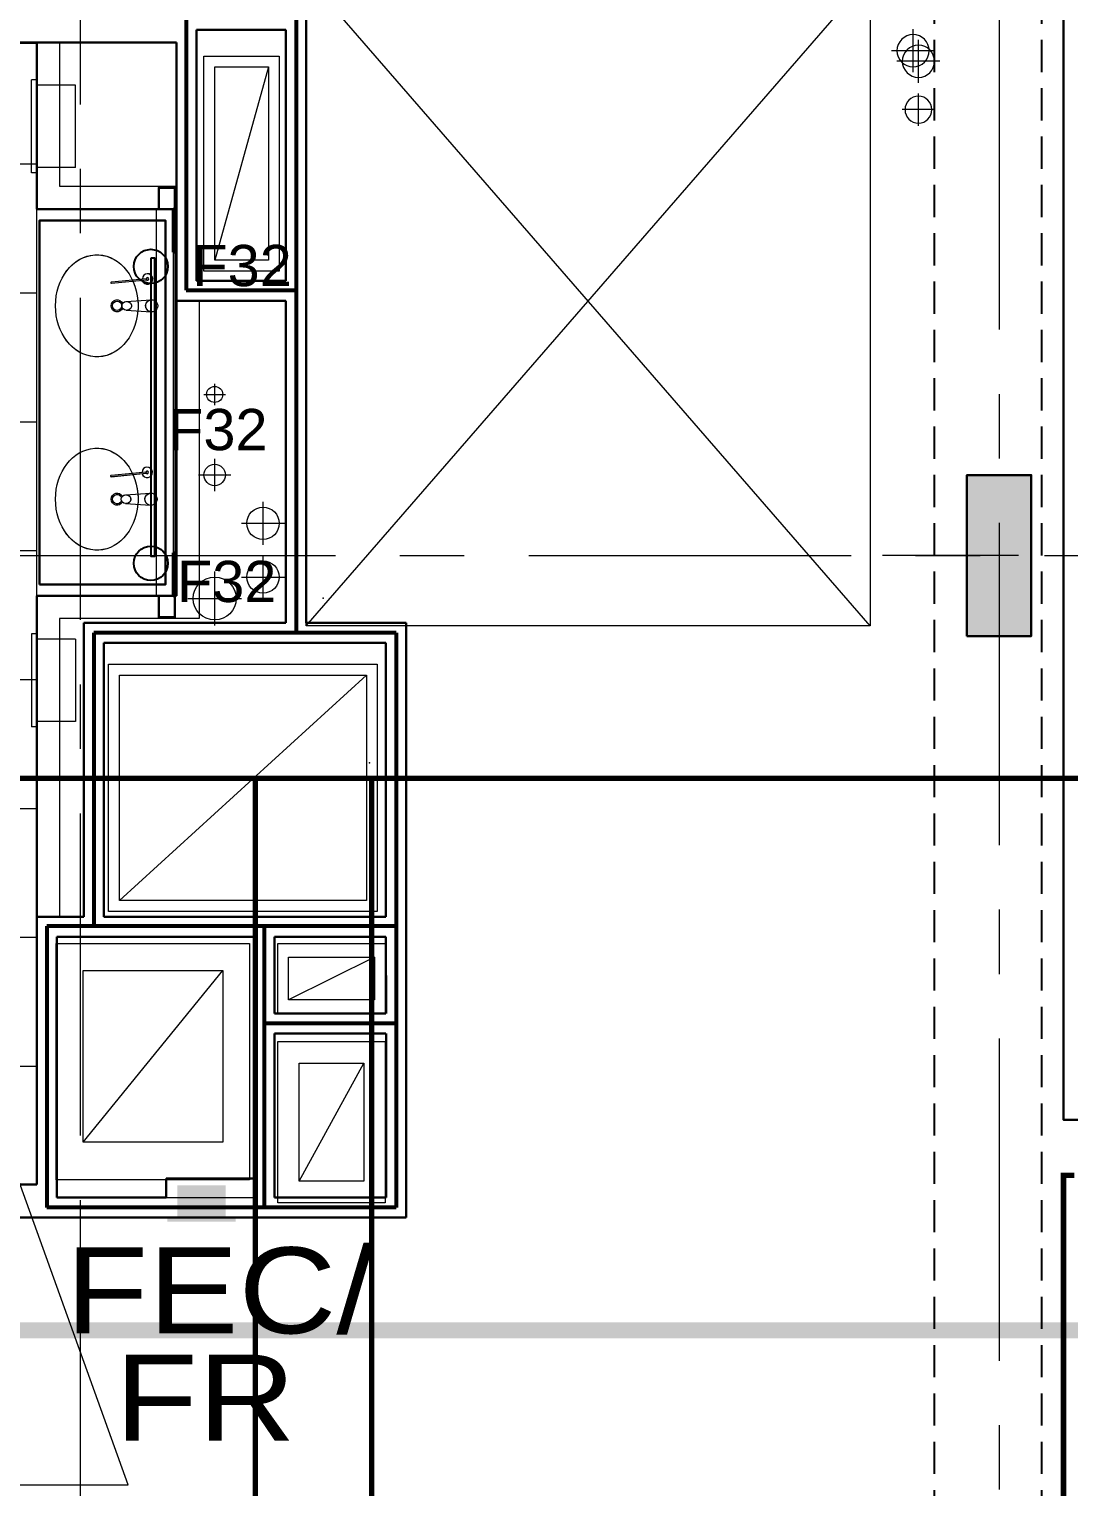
# Model space of a CAD drawing. Header units: inches. Extents: x -26575 to 27, y -11337 to 2257.
# Drawn here: x -23401.6 to -23208, y 493.8 to 765.2 of the extents above; entities that cross this region are included whole.
import ezdxf
from ezdxf.enums import TextEntityAlignment as Align

# ---------------------------------------------------------------- set-up
doc = ezdxf.new("R2010")
doc.units = ezdxf.units.IN
doc.header["$LTSCALE"] = 48
doc.header["$MEASUREMENT"] = 0
for name, pattern in [('A106$0$CENTER', [2, 1.25, -0.25, 0.25, -0.25]), ('A106$0$DGN Style 3', [333.675049, 238.33932, -95.335728]), ('A106$0$DGN Style 5', [1334.700194, 572.014369, -762.685825]), ('A112$0$CENTER', [2, 1.25, -0.25, 0.25, -0.25]), ('DASHED2', [0.375, 0.25, -0.125]), ('NB - 12th floor_plan$0$HIDDEN2', [0.1875, 0.125, -0.0625])]:
    doc.linetypes.add(name, pattern=pattern)
for name, color, linetype in [('A-Detl-Iden', 3, 'Continuous'), ('A106$0$A-ANNO-PATT-6-12', 8, 'Continuous'), ('A106$0$A-ANNO-TEXT', 8, 'Continuous'), ('A106$0$A-AREA-IDEN', 8, 'Continuous'), ('A106$0$A-COLS-COL6-12', 8, 'Continuous'), ('A106$0$A-COUNTER', 8, 'Continuous'), ('A106$0$A-EQPM-FEC', 8, 'Continuous'), ('A106$0$A-FLOR-LEVL', 8, 'Continuous'), ('A106$0$A-FLOR-OPENING', 8, 'Continuous'), ('A106$0$A-FLOR-PFIX', 8, 'Continuous'), ('A106$0$A-FLOR-SLEEVE', 8, 'Continuous'), ('A106$0$A-FLOR-SPCL', 8, 'Continuous'), ('A106$0$A-FLOR-STRCT-6-12', 8, 'Continuous'), ('A106$0$A-GRID-GRDP0-15', 8, 'Continuous'), ('A106$0$A-HVAC-RDFF', 8, 'Continuous'), ('A106$0$A-WALL-FULL-INTR', 8, 'Continuous'), ('A106$0$bc105-11 - A-WALL-FIRE', 8, 'Continuous'), ('A106$0$Level 30', 8, 'Continuous'), ('A112$0$A-ANNO-IDEN', 8, 'Continuous'), ('A112$0$A-ANNO-PATT-6-12', 8, 'Continuous'), ('A112$0$A-CLNG-OPNG', 8, 'Continuous'), ('A112$0$A-COLS-COL6-12', 8, 'Continuous'), ('A112$0$A-COUNTER', 8, 'Continuous'), ('A112$0$A-EQPM-FEC', 8, 'Continuous'), ('A112$0$A-FLOR-LEVL', 8, 'Continuous'), ('A112$0$A-FLOR-OPENING', 8, 'Continuous'), ('A112$0$A-FLOR-PFIX', 8, 'Continuous'), ('A112$0$A-FLOR-SLEEVE', 8, 'Continuous'), ('A112$0$A-FLOR-SPCL', 8, 'Continuous'), ('A112$0$A-FLOR-STRCT-6-12', 8, 'Continuous'), ('A112$0$A-GRID-COLS', 8, 'Continuous'), ('A112$0$A-GRID-GRDP0-15', 8, 'Continuous'), ('A112$0$A-HVAC-RDFF', 8, 'Continuous'), ('A112$0$A-WALL-FULL-INTR', 8, 'Continuous'), ('A112$0$A-WALL-GLASS-8-11', 8, 'Continuous'), ('A112$0$bc112 - A-WALL-FIRE', 8, 'Continuous'), ('A112$0$Level 30', 8, 'Continuous'), ('A612$0$A-CLNG-PATT', 8, 'Continuous'), ('A612$0$A-CLNG-SFFT', 8, 'Continuous'), ('A612$0$A-FLOR-OPENING', 8, 'Continuous'), ('A612$0$A-FLOR-SLEEVE', 8, 'Continuous'), ('A612$0$A-FLOR-STRCT-6-12', 8, 'Continuous'), ('E-FIRE', 234, 'Continuous'), ('E-Lite', 53, 'Continuous'), ('E-TEXT', 6, 'Continuous'), ('NB - 12th floor_plan$0$STCBEAMS', 1, 'NB - 12th floor_plan$0$HIDDEN2'), ('NB - 12th floor_plan$0$STCCOLS1', 1, 'NB - 12th floor_plan$0$HIDDEN2'), ('NB - 12th floor_plan$0$STPJ', 1, 'NB - 12th floor_plan$0$HIDDEN2'), ('XREF', 7, 'Continuous')]:
    doc.layers.add(name, color=color, linetype=linetype)
doc.layers.add('E-Fire-Covr', color=240, linetype='Continuous', lineweight=70, plot=False)
doc.styles.add('A106$0$style-Arial', font='arial.ttf')
doc.styles.add('M08', font='arial.ttf', dxfattribs={"height": 7.68})

# ---------------------------------------------------------------- blocks, each defined once
blk = doc.blocks.new('*U339')
at = {"layer": 'A106$0$A-EQPM-FEC', "linetype": 'Continuous', "lineweight": 13}
blk.add_hatch(color=256, dxfattribs=at).paths.add_polyline_path([(-6.38, -3.25), (-6.38, -2.5), (-4.5, -2.5), (-4.5, 3.5), (4.5, 3.5), (4.5, -2.5), (6.37, -2.5), (6.37, -3.25)])
blk.add_line((-6.38, -2.5), (6.37, -2.5), dxfattribs=at)
blk = doc.blocks.new('*U341')
at = {"layer": 'A106$0$A-FLOR-STRCT-6-12', "linetype": 'A106$0$DGN Style 3', "lineweight": 0}
for p, q in [((-52.54, -60.49), (52.46, 60.49)), ((52.46, -60.49), (-52.54, 60.49))]:
    blk.add_line(p, q, dxfattribs=at)
at = {"layer": 'A106$0$A-FLOR-STRCT-6-12', "linetype": 'A106$0$DGN Style 3', "lineweight": 13}
blk.add_3dface([(-52.54, 60.49), (52.46, 60.49), (52.46, -60.49), (-52.54, -60.49)], dxfattribs=at)
blk = doc.blocks.new('*D358', base_point=(0, 0))
at = {"layer": 'A106$0$A-FLOR-SLEEVE', "linetype": 'Continuous', "lineweight": 0}
for p, q in [((0, -5), (0, 5)), ((-5, 0), (5, 0))]:
    blk.add_line(p, q, dxfattribs=at)
blk = doc.blocks.new('*U357')
at = {"layer": 'A106$0$A-FLOR-SLEEVE', "linetype": 'Continuous', "lineweight": 13}
blk.add_circle((0, 0), 4, dxfattribs=at)
at = {"layer": 'A106$0$A-FLOR-SLEEVE', "linetype": 'Continuous', "lineweight": 0}
blk.add_blockref('*D358', (0, 0), dxfattribs=at)
blk = doc.blocks.new('*D343', base_point=(0, 0))
at = {"layer": 'A106$0$A-FLOR-SLEEVE', "linetype": 'Continuous', "lineweight": 0}
for p, q in [((0, -4), (0, 4)), ((-4, 0), (4, 0))]:
    blk.add_line(p, q, dxfattribs=at)
blk = doc.blocks.new('*U342')
at = {"layer": 'A106$0$A-FLOR-SLEEVE', "linetype": 'Continuous', "lineweight": 13}
blk.add_circle((0, 0), 3, dxfattribs=at)
at = {"layer": 'A106$0$A-FLOR-SLEEVE', "linetype": 'Continuous', "lineweight": 0}
blk.add_blockref('*D343', (0, 0), dxfattribs=at)
blk = doc.blocks.new('*D354', base_point=(0, 0))
at = {"layer": 'A106$0$A-FLOR-SLEEVE', "linetype": 'Continuous', "lineweight": 0}
for p, q in [((-2, 0), (2, 0)), ((0, -2), (0, 2))]:
    blk.add_line(p, q, dxfattribs=at)
blk = doc.blocks.new('*U353')
at = {"layer": 'A106$0$A-FLOR-SLEEVE', "linetype": 'Continuous', "lineweight": 13}
blk.add_circle((0, 0), 1.5, dxfattribs=at)
at = {"layer": 'A106$0$A-FLOR-SLEEVE', "linetype": 'Continuous', "lineweight": 0}
blk.add_blockref('*D354', (0, 0), dxfattribs=at)
blk = doc.blocks.new('*D368', base_point=(0, 0))
at = {"layer": 'A106$0$A-FLOR-SLEEVE', "linetype": 'Continuous', "lineweight": 0}
for p, q in [((0, -3), (0, 3)), ((-3, 0), (3, 0))]:
    blk.add_line(p, q, dxfattribs=at)
blk = doc.blocks.new('*U367')
at = {"layer": 'A106$0$A-FLOR-SLEEVE', "linetype": 'Continuous', "lineweight": 13}
blk.add_circle((0, 0), 2, dxfattribs=at)
at = {"layer": 'A106$0$A-FLOR-SLEEVE', "linetype": 'Continuous', "lineweight": 0}
blk.add_blockref('*D368', (0, 0), dxfattribs=at)
blk = doc.blocks.new('*D376', base_point=(0, 0))
at = {"layer": 'A106$0$A-FLOR-SLEEVE', "linetype": 'Continuous', "lineweight": 0}
for p, q in [((0, -4), (0, 4)), ((4, 0), (-4, 0))]:
    blk.add_line(p, q, dxfattribs=at)
blk = doc.blocks.new('*U375')
at = {"layer": 'A106$0$A-FLOR-SLEEVE', "linetype": 'Continuous', "lineweight": 13, "extrusion": (0, 0, -1)}
blk.add_circle((0, 0), 3, dxfattribs=at)
at = {"layer": 'A106$0$A-FLOR-SLEEVE', "linetype": 'Continuous', "lineweight": 0}
blk.add_blockref('*D376', (0, 0), dxfattribs=at)
blk = doc.blocks.new('*U398')
at = {"layer": 'A106$0$A-FLOR-SPCL', "linetype": 'Continuous', "lineweight": 13}
for p, q in [((-1.81, 9.2), (-2.75, 9.2)), ((-2.75, -8.11), (-2.75, 9.2)), ((-1.81, -8.11), (-1.81, 9.2)), ((5.44, 8.2), (-1.81, 8.2)), ((-1.81, -8.11), (-2.75, -8.11))]:
    blk.add_line(p, q, dxfattribs=at)
blk = doc.blocks.new('*U397')
at = {"layer": 'A106$0$A-FLOR-SPCL', "linetype": 'Continuous', "lineweight": 13}
for q in [(3.53, 8.71), (-3.72, -6.6)]:
    blk.add_line((3.53, -6.6), q, dxfattribs=at)
blk.add_blockref('*U398', (-1.91, 0.51), dxfattribs=at)
blk = doc.blocks.new('*U409')
at = {"layer": 'A106$0$A-FLOR-PFIX', "linetype": 'Continuous', "lineweight": 13}
for p, q in [((-3.96, -0.17), (2.55, 0.49)), ((-3.94, -0.42), (2.56, 0.24))]:
    blk.add_line(p, q, dxfattribs=at)
for centre, major_axis, start_param, end_param in [((2.76, 0.38), (0.187, -0.966), 4.749388, 10.782456), ((-3.95, -0.3), (-0.023, 0.121), 6.195472, 9.337065)]:
    blk.add_ellipse(centre, major_axis=major_axis, ratio=0.97753, start_param=start_param, end_param=end_param, dxfattribs=at)
at = {"layer": 'A106$0$A-FLOR-PFIX', "linetype": 'Continuous', "lineweight": 13, "extrusion": (0, 0, -1)}
blk.add_ellipse((2.76, 0.38), major_axis=(-0.047, 0.242), ratio=0.97753, dxfattribs=at)
blk = doc.blocks.new('*U410')
at = {"layer": 'A106$0$A-FLOR-PFIX', "linetype": 'Continuous', "lineweight": 13}
for p, q in [((-3.96, -0.17), (2.55, 0.49)), ((-3.94, -0.42), (2.56, 0.24))]:
    blk.add_line(p, q, dxfattribs=at)
for centre, major_axis, start_param, end_param in [((2.76, 0.38), (0.187, -0.966), 4.749388, 10.782456), ((-3.95, -0.3), (-0.023, 0.121), 6.195472, 9.337065)]:
    blk.add_ellipse(centre, major_axis=major_axis, ratio=0.97753, start_param=start_param, end_param=end_param, dxfattribs=at)
at = {"layer": 'A106$0$A-FLOR-PFIX', "linetype": 'Continuous', "lineweight": 13, "extrusion": (0, 0, -1)}
blk.add_ellipse((2.76, 0.38), major_axis=(-0.047, 0.242), ratio=0.97753, dxfattribs=at)
blk = doc.blocks.new('*U411')
at = {"layer": 'A106$0$Level 30', "linetype": 'Continuous', "lineweight": 40}
for p, q in [((-0.16, -0.86), (0.16, -0.86)), ((-0.16, -8.89), (-0.16, -0.86)), ((0.16, -0.86), (0.16, -8.89)), ((0.16, -8.89), (-0.16, -8.89))]:
    blk.add_line(p, q, dxfattribs=at)
blk = doc.blocks.new('*U412')
at = {"layer": 'A106$0$Level 30', "linetype": 'Continuous', "lineweight": 40}
for p, q in [((0.16, 4.02), (-0.16, 4.02)), ((-0.16, 4.02), (-0.16, -4.02)), ((0.16, -4.02), (0.16, 4.02)), ((-0.16, -4.02), (0.16, -4.02))]:
    blk.add_line(p, q, dxfattribs=at)
blk = doc.blocks.new('*U418')
at = {"layer": 'A106$0$A-FLOR-SPCL', "linetype": 'Continuous', "lineweight": 13}
for p, q in [((-1.81, 8.11), (-2.75, 8.11)), ((-2.75, 8.11), (-2.75, -9.2)), ((-1.81, 8.11), (-1.81, -9.2)), ((-1.81, -9.2), (-2.75, -9.2)), ((5.44, -8.2), (-1.81, -8.2))]:
    blk.add_line(p, q, dxfattribs=at)
blk = doc.blocks.new('*U417')
at = {"layer": 'A106$0$A-FLOR-SPCL', "linetype": 'Continuous', "lineweight": 13}
for q in [(-3.72, 6.6), (3.53, -8.71)]:
    blk.add_line((3.53, 6.6), q, dxfattribs=at)
blk.add_blockref('*U418', (-1.91, -0.51), dxfattribs=at)
blk = doc.blocks.new('*U385')
at = {"layer": 'A106$0$A-COUNTER', "linetype": 'Continuous', "lineweight": 30, "extrusion": (-1.35827e-43, -6.15442e-35, -1), "flags": 128}
blk.add_lwpolyline([(1146, 68), (1334, 68), (1334, 610), (1146, 610), (1146, 68)], dxfattribs=at)
at = {"layer": 'A106$0$A-FLOR-PFIX', "linetype": 'Continuous', "lineweight": 13}
for p, q in [((-1275, 489.5), (-1312.6, 492)), ((-1275, 476.5), (-1312.6, 474)), ((-1274, 201.5), (-1311.6, 204)), ((-1274, 188.5), (-1311.6, 186))]:
    blk.add_line(p, q, dxfattribs=at)
for centre in [(-1313.2, 483), (-1312.2, 195)]:
    blk.add_arc(centre, 8.99, 86.2194, 273.7806, dxfattribs=at)
at = {"layer": 'A106$0$A-FLOR-PFIX', "linetype": 'A106$0$DGN Style 5', "lineweight": 0}
for centre in [(-1313.2, 483), (-1312.2, 195)]:
    blk.add_arc(centre, 8.99, 285.9103, 86.2194, dxfattribs=at)
at = {"layer": 'A106$0$A-FLOR-PFIX', "linetype": 'Continuous', "lineweight": 13}
for centre, major_axis, ratio, start_param, end_param in [((-1231.5, 483), (0, 76), 0.809169, 1.671656, 7.753122), ((-1276, 483), (-7.11, 0), 0.92221, 1.713861, 4.569325), ((-1231.5, 195), (0, 76), 0.809169, 1.671829, 7.752253), ((-1275, 195), (-7.11, 0), 0.92221, 1.713861, 4.569325)]:
    blk.add_ellipse(centre, major_axis=major_axis, ratio=ratio, start_param=start_param, end_param=end_param, dxfattribs=at)
at = {"layer": 'A106$0$A-FLOR-PFIX', "linetype": 'A106$0$DGN Style 5', "lineweight": 13}
for centre in [(-1231.5, 483), (-1231.5, 195)]:
    blk.add_ellipse(centre, major_axis=(0, 76), ratio=0.809169, start_param=1.470832, end_param=1.671656, dxfattribs=at)
at = {"layer": 'A106$0$A-FLOR-PFIX', "linetype": 'A106$0$DGN Style 5', "lineweight": 0}
for centre in [(-1276, 483), (-1275, 195)]:
    blk.add_ellipse(centre, major_axis=(-7.11, 0), ratio=0.92221, start_param=4.712389, end_param=7.853982, dxfattribs=at)
at = {"layer": 'A106$0$A-FLOR-PFIX', "linetype": 'Continuous', "lineweight": 0}
for centre, major_axis, start_param, end_param in [((-1261.8, 483), (0, -9), 5.098152, 10.610762), ((-1261.8, 483), (0, -7), 4.747561, 10.996484), ((-1261.8, 195), (0, -9), 5.208291, 10.500675), ((-1261.8, 195), (0, -7), 5.027949, 10.681021)]:
    blk.add_ellipse(centre, major_axis=major_axis, ratio=0.97753, start_param=start_param, end_param=end_param, dxfattribs=at)
at = {"layer": 'A106$0$A-WALL-FULL-INTR', "linetype": 'Continuous', "lineweight": 30}
for p, q in [((-656, 875), (-1142, 875)), ((-1142, 627), (-1142, 875)), ((-1350, 51), (-1350, 627)), ((-1142, 627), (-1350, 627)), ((-1142, 51), (-1350, 51)), ((-1142, 51), (-1142, -826)), ((-656, -826), (-1142, -826)), ((-1142, -875), (-360, -875))]:
    blk.add_line(p, q, dxfattribs=at)
for points in [[(-1323.8, 627), (-1323.8, 659), (-1347.8, 659), (-1347.8, 627)], [(-1323.8, 51), (-1323.8, 19), (-1347.8, 19), (-1347.8, 51)]]:
    blk.add_3dface(points, dxfattribs=at)
at = {"layer": 'A106$0$Level 30', "linetype": 'Continuous', "lineweight": 13}
blk.add_3dface([(-1345.3, 115.8), (-1348, 115.8), (-1348, 562.2), (-1345.3, 562.2)], dxfattribs=at)
at = {"layer": 'A106$0$A-FLOR-PFIX', "linetype": 'Continuous', "lineweight": 13, "extrusion": (0, 0, -1), "xscale": 8, "yscale": 8, "zscale": 8}
for name, p in [('*U409', (1285, 519.9)), ('*U410', (1284.5, 231.9))]:
    blk.add_blockref(name, p, dxfattribs=at)
at = {"layer": 'A106$0$A-FLOR-SPCL', "linetype": 'Continuous', "lineweight": 13, "extrusion": (0, 0, -1), "xscale": 8, "yscale": 8, "zscale": 8}
for name, p in [('*U397', (1171.7, 742)), ('*U417', (1171.7, -66.3))]:
    blk.add_blockref(name, p, dxfattribs=at)
at = {"layer": 'A106$0$Level 30', "linetype": 'Continuous', "lineweight": 40, "extrusion": (0, 0, -1), "xscale": 8, "yscale": 8, "zscale": 8}
for name, p in [('*U411', (1346.6, 633.9)), ('*U412', (1346.6, 83.1))]:
    blk.add_blockref(name, p, dxfattribs=at)
blk = doc.blocks.new('A106')
at = {"layer": 'A106$0$A-ANNO-PATT-6-12', "lineweight": 30, "extrusion": (0, 0, -1)}
blk.add_solid([(23227.01, 682.15), (23215.01, 682.15), (23227.01, 652.15), (23215.01, 652.15)], dxfattribs=at)
at = {"layer": 'A106$0$A-AREA-IDEN', "lineweight": 0, "elevation": 0.21, "flags": 128}
blk.add_lwpolyline([(-23428.21, 494.1), (-23383.12, 494.1), (-23424.17, 608.04)], dxfattribs=at)
at = {"layer": 'A106$0$A-COLS-COL6-12', "lineweight": 30}
blk.add_3dface([(-23227.01, 652.15), (-23215.01, 652.15), (-23215.01, 682.15), (-23227.01, 682.15)], dxfattribs=at)
at = {"layer": 'A106$0$A-FLOR-LEVL', "lineweight": 0}
blk.add_point((-23338.23, 628.58), dxfattribs=at)
at = {"layer": 'A106$0$A-FLOR-OPENING', "lineweight": 0}
for points in [[(-23369.02, 760.13), (-23355.02, 760.13), (-23355.02, 720.13), (-23369.02, 720.13)], [(-23386.77, 646.91), (-23336.77, 646.91), (-23336.77, 600.91), (-23386.77, 600.91)], [(-23396.52, 594.91), (-23360.52, 594.91), (-23360.52, 550.91), (-23396.52, 550.91)], [(-23355.27, 594.91), (-23335.27, 594.91), (-23335.27, 581.91), (-23355.27, 581.91)], [(-23355.27, 576.66), (-23335.27, 576.66), (-23335.27, 546.66), (-23355.27, 546.66)]]:
    blk.add_3dface(points, dxfattribs=at)
at = {"layer": 'A106$0$A-GRID-GRDP0-15', "linetype": 'A106$0$CENTER', "lineweight": 0}
for p, q in [((-23392.03, 367.16), (-23392.03, 2113.24)), ((-23221.02, 2113.24), (-23221.02, -676.91)), ((-23884.56, 667.16), (-20368.73, 667.16))]:
    blk.add_line(p, q, dxfattribs=at)
at = {"layer": 'A106$0$A-HVAC-RDFF', "lineweight": 0}
for p, q in [((-23357.02, 758.13), (-23367.02, 722.13)), ((-23338.77, 644.91), (-23384.77, 602.91)), ((-23337.27, 592.41), (-23353.27, 584.41)), ((-23391.52, 557.91), (-23365.52, 589.91)), ((-23351.27, 550.66), (-23339.27, 572.66))]:
    blk.add_line(p, q, dxfattribs=at)
at = {"layer": 'A106$0$A-HVAC-RDFF', "lineweight": 13}
for points in [[(-23367.02, 758.13), (-23357.02, 758.13), (-23357.02, 722.13), (-23367.02, 722.13)], [(-23384.77, 644.91), (-23338.77, 644.91), (-23338.77, 602.91), (-23384.77, 602.91)], [(-23353.27, 592.41), (-23337.27, 592.41), (-23337.27, 584.41), (-23353.27, 584.41)], [(-23391.52, 589.91), (-23365.52, 589.91), (-23365.52, 557.91), (-23391.52, 557.91)], [(-23351.27, 572.66), (-23339.27, 572.66), (-23339.27, 550.66), (-23351.27, 550.66)]]:
    blk.add_3dface(points, dxfattribs=at)
at = {"layer": 'A106$0$A-WALL-FULL-INTR', "lineweight": 30}
for p, q in [((-23350.01, 775.05), (-23350.01, 654.66)), ((-23370.41, 765.03), (-23370.41, 718.32)), ((-23370.41, 765.03), (-23353.76, 765.03)), ((-23353.76, 765.03), (-23353.76, 718.32)), ((-23400.16, 762.66), (-23374.16, 762.66)), ((-23374.16, 762.66), (-23374.16, 714.57)), ((-23370.41, 718.32), (-23353.76, 718.32)), ((-23374.16, 714.57), (-23353.76, 714.57)), ((-23353.76, 714.57), (-23353.76, 654.66)), ((-23391.41, 654.66), (-23391.41, 599.91)), ((-23353.76, 654.66), (-23391.41, 654.66)), ((-23331.39, 654.66), (-23350.01, 654.66)), ((-23331.4, 543.91), (-23331.39, 654.66)), ((-23387.66, 650.91), (-23335.14, 650.91)), ((-23387.66, 650.91), (-23387.66, 599.91)), ((-23335.14, 650.91), (-23335.14, 599.91)), ((-23400.16, 599.91), (-23391.41, 599.91)), ((-23387.66, 599.91), (-23335.14, 599.91)), ((-23396.41, 596.16), (-23396.41, 547.66)), ((-23396.41, 596.16), (-23359.66, 596.16)), ((-23359.66, 596.16), (-23359.66, 551.16)), ((-23355.91, 596.16), (-23335.14, 596.16)), ((-23355.91, 596.16), (-23355.91, 581.91)), ((-23335.14, 596.16), (-23335.13, 581.91)), ((-23355.91, 581.91), (-23335.14, 581.91)), ((-23355.91, 578.16), (-23335.14, 578.16)), ((-23355.91, 578.16), (-23355.91, 547.66)), ((-23335.13, 578.16), (-23335.13, 547.66)), ((-23359.66, 551.16), (-23376.06, 551.16)), ((-23376.06, 551.16), (-23376.06, 547.66)), ((-23376.06, 547.66), (-23396.41, 547.66)), ((-23335.13, 547.66), (-23355.9, 547.66)), ((-23331.4, 543.91), (-23400.16, 543.91))]:
    blk.add_line(p, q, dxfattribs=at)
at = {"layer": 'A106$0$A-WALL-FULL-INTR', "lineweight": 0}
for p in [(-23359.66, 551.16), (-23376.06, 547.66)]:
    blk.add_line(p, (-23359.66, 547.66), dxfattribs=at)
at = {"layer": 'A106$0$A-WALL-FULL-INTR', "lineweight": 0, "flags": 128}
for points in [[(-23395.91, 762.66), (-23395.91, 735.91), (-23374.16, 735.91)], [(-23369.91, 714.57), (-23369.91, 655.41), (-23395.91, 655.41), (-23395.91, 599.91)]]:
    blk.add_lwpolyline(points, dxfattribs=at)
at = {"layer": 'A106$0$bc105-11 - A-WALL-FIRE', "lineweight": 53}
for p, q in [((-23351.89, 776.92), (-23351.89, 652.78)), ((-23372.35, 766.91), (-23372.35, 716.57)), ((-23372.35, 716.57), (-23351.89, 716.57)), ((-23333.26, 652.78), (-23389.54, 652.78)), ((-23389.54, 652.78), (-23389.54, 598.13)), ((-23333.26, 652.78), (-23333.26, 545.78)), ((-23333.26, 598.13), (-23398.28, 598.13)), ((-23398.28, 598.13), (-23398.28, 545.78)), ((-23357.81, 598.13), (-23357.81, 545.78)), ((-23333.26, 580), (-23357.81, 580)), ((-23333.26, 545.78), (-23398.28, 545.78))]:
    blk.add_line(p, q, dxfattribs=at)
at = {"layer": 'A106$0$A-EQPM-FEC', "lineweight": 13}
blk.add_blockref('*U339', (-23369.47, 546.41), dxfattribs=at)
at = {"layer": 'A106$0$A-FLOR-SLEEVE', "lineweight": 13}
for name, p in [('*U375', (-23237.02, 761.16)), ('*U353', (-23367.03, 697.16)), ('*U367', (-23367.03, 682.16)), ('*U342', (-23358.03, 673.16)), ('*U342', (-23358.03, 663.16)), ('*U357', (-23367.03, 659.16))]:
    blk.add_blockref(name, p, dxfattribs=at)
at = {"layer": 'A106$0$A-FLOR-STRCT-6-12', "lineweight": 13}
blk.add_blockref('*U341', (-23297.47, 714.56), dxfattribs=at)
at = {"layer": 'A106$0$A-WALL-FULL-INTR', "lineweight": 30, "extrusion": (0, 0, -1), "xscale": 0.125, "yscale": 0.125, "zscale": 0.125}
blk.add_blockref('*U385', (23542.91, 653.28), dxfattribs=at)
at = {"layer": 'A106$0$A-ANNO-TEXT', "lineweight": 13, "style": 'A106$0$style-Arial', "width": 1.128125}
for s, p in [('FEC/', (-23366.09, 538.34, 0.21)), ('FR', (-23368.77, 518.34, 0.21))]:
    blk.add_text(s, height=16, dxfattribs=at).set_placement(p, align=Align.TOP_CENTER)
blk = doc.blocks.new('A112')
at = {"layer": 'A112$0$A-EQPM-FEC', "lineweight": 13}
blk.add_hatch(color=256, dxfattribs=at).paths.add_polyline_path([(-23375.85, 543.16), (-23375.85, 543.91), (-23373.97, 543.91), (-23373.97, 549.91), (-23364.97, 549.91), (-23364.97, 543.91), (-23363.1, 543.91), (-23363.1, 543.16)])
at = {"layer": 'A112$0$A-ANNO-IDEN', "lineweight": 0, "elevation": 0.21, "flags": 128}
blk.add_lwpolyline([(-23428.21, 494.1), (-23383.12, 494.1), (-23424.17, 608.04)], dxfattribs=at)
at = {"layer": 'A112$0$A-ANNO-PATT-6-12', "lineweight": 30, "extrusion": (0, 0, -1)}
blk.add_solid([(23227.01, 682.15), (23215.01, 682.15), (23227.01, 652.15), (23215.01, 652.15)], dxfattribs=at)
at = {"layer": 'A112$0$A-CLNG-OPNG', "lineweight": 30}
blk.add_3dface([(-23209.02, 998.05), (-22874.05, 998.05), (-22874.05, 562.12), (-23209.02, 562.12)], dxfattribs=at)
at = {"layer": 'A112$0$A-COLS-COL6-12', "lineweight": 30}
blk.add_3dface([(-23227.01, 652.15), (-23215.01, 652.15), (-23215.01, 682.15), (-23227.01, 682.15)], dxfattribs=at)
at = {"layer": 'A112$0$A-COUNTER', "lineweight": 30, "flags": 128}
blk.add_lwpolyline([(-23399.66, 661.78), (-23376.16, 661.78), (-23376.16, 729.53), (-23399.66, 729.53), (-23399.66, 661.78)], dxfattribs=at)
at = {"layer": 'A112$0$A-EQPM-FEC', "lineweight": 13}
blk.add_line((-23375.85, 543.91), (-23363.1, 543.91), dxfattribs=at)
at = {"layer": 'A112$0$A-FLOR-LEVL', "lineweight": 0}
blk.add_point((-23338.23, 628.58), dxfattribs=at)
at = {"layer": 'A112$0$A-FLOR-OPENING', "lineweight": 0}
for points in [[(-23369.02, 760.13), (-23355.02, 760.13), (-23355.02, 720.13), (-23369.02, 720.13)], [(-23386.77, 646.91), (-23336.77, 646.91), (-23336.77, 600.91), (-23386.77, 600.91)], [(-23396.52, 594.91), (-23360.52, 594.91), (-23360.52, 550.91), (-23396.52, 550.91)], [(-23355.27, 594.91), (-23335.27, 594.91), (-23335.27, 581.91), (-23355.27, 581.91)], [(-23355.27, 576.66), (-23335.27, 576.66), (-23335.27, 546.66), (-23355.27, 546.66)]]:
    blk.add_3dface(points, dxfattribs=at)
at = {"layer": 'A112$0$A-FLOR-PFIX', "lineweight": 13}
for p, q in [((-23386.24, 718.1), (-23379.74, 718.76)), ((-23386.22, 717.85), (-23379.72, 718.52)), ((-23383.53, 714.47), (-23378.84, 714.78)), ((-23383.53, 712.85), (-23378.84, 712.54)), ((-23386.3, 682.1), (-23379.8, 682.76)), ((-23386.28, 681.85), (-23379.78, 682.52)), ((-23383.66, 678.47), (-23378.96, 678.78)), ((-23383.66, 676.85), (-23378.96, 676.54))]:
    blk.add_line(p, q, dxfattribs=at)
at = {"layer": 'A112$0$A-FLOR-PFIX', "lineweight": 0, "extrusion": (0, 0, -1)}
for centre in [(23378.76, 713.66), (23378.89, 677.66)]:
    blk.add_arc(centre, 1.12, 285.9103, 86.2194, dxfattribs=at)
at = {"layer": 'A112$0$A-FLOR-PFIX', "lineweight": 13, "extrusion": (0, 0, -1)}
for centre in [(23378.76, 713.66), (23378.89, 677.66)]:
    blk.add_arc(centre, 1.12, 86.2194, 273.7806, dxfattribs=at)
for centre, major_axis, ratio, start_param, end_param in [((-23388.97, 713.66), (0, 9.5), 0.809169, 1.671656, 7.753122), ((-23383.4, 713.66), (0.888, 0), 0.92221, 1.713861, 4.569325), ((-23388.97, 713.66), (0, 9.5), 0.809169, 1.470832, 1.671656), ((-23388.97, 677.66), (0, 9.5), 0.809169, 1.671829, 7.752253), ((-23388.97, 677.66), (0, 9.5), 0.809169, 1.470832, 1.671656), ((-23383.53, 677.66), (0.888, 0), 0.92221, 1.713861, 4.569325)]:
    blk.add_ellipse(centre, major_axis=major_axis, ratio=ratio, start_param=start_param, end_param=end_param, dxfattribs=at)
at = {"layer": 'A112$0$A-FLOR-PFIX', "lineweight": 13}
for centre, major_axis, start_param, end_param in [((-23379.53, 718.66), (0.187, -0.966), 4.749388, 10.782456), ((-23386.23, 717.98), (-0.023, 0.121), 6.195472, 9.337065), ((-23386.29, 681.98), (-0.023, 0.121), 6.195472, 9.337065), ((-23379.59, 682.66), (0.187, -0.966), 4.749388, 10.782456)]:
    blk.add_ellipse(centre, major_axis=major_axis, ratio=0.97753, start_param=start_param, end_param=end_param, dxfattribs=at)
at = {"layer": 'A112$0$A-FLOR-PFIX', "lineweight": 13, "extrusion": (0, 0, -1)}
for centre in [(-23379.53, 718.66), (-23379.59, 682.66)]:
    blk.add_ellipse(centre, major_axis=(-0.047, 0.242), ratio=0.97753, dxfattribs=at)
at = {"layer": 'A112$0$A-FLOR-PFIX', "lineweight": 0, "extrusion": (0, 0, -1)}
for centre, major_axis, ratio, start_param, end_param in [((-23385.18, 713.66), (0, -1.13), 0.97753, 5.098152, 10.610762), ((-23385.18, 713.66), (0, -0.875), 0.97753, 4.747561, 10.996484), ((-23383.4, 713.66), (0.888, 0), 0.92221, 4.712389, 7.853982), ((-23385.18, 677.66), (0, -1.13), 0.97753, 5.208291, 10.500675), ((-23385.18, 677.66), (0, -0.875), 0.97753, 5.027949, 10.681021), ((-23383.53, 677.66), (0.888, 0), 0.92221, 4.712389, 7.853982)]:
    blk.add_ellipse(centre, major_axis=major_axis, ratio=ratio, start_param=start_param, end_param=end_param, dxfattribs=at)
at = {"layer": 'A112$0$A-FLOR-SLEEVE', "lineweight": 0}
for p, q in [((-23236.02, 755.19), (-23236.02, 763.19)), ((-23232.02, 759.19), (-23240.02, 759.19)), ((-23236.02, 747.19), (-23236.02, 753.19)), ((-23233.02, 750.19), (-23239.02, 750.19)), ((-23367.03, 695.16), (-23367.03, 699.16)), ((-23369.03, 697.16), (-23365.03, 697.16)), ((-23367.03, 679.16), (-23367.03, 685.16)), ((-23370.03, 682.16), (-23364.03, 682.16)), ((-23358.03, 669.16), (-23358.03, 677.16)), ((-23362.03, 673.16), (-23354.03, 673.16)), ((-23358.03, 659.16), (-23358.03, 667.16)), ((-23367.03, 654.16), (-23367.03, 664.16)), ((-23362.03, 663.16), (-23354.03, 663.16)), ((-23372.03, 659.16), (-23362.03, 659.16))]:
    blk.add_line(p, q, dxfattribs=at)
at = {"layer": 'A112$0$A-FLOR-SLEEVE', "lineweight": 13, "extrusion": (0, 0, -1)}
for centre, radius in [((23236.02, 759.19), 3), ((23236.02, 750.19), 2.5)]:
    blk.add_circle(centre, radius, dxfattribs=at)
at = {"layer": 'A112$0$A-FLOR-SLEEVE', "lineweight": 13}
for centre, radius in [((-23367.03, 697.16), 1.5), ((-23367.03, 682.16), 2), ((-23358.03, 673.16), 3), ((-23358.03, 663.16), 3), ((-23367.03, 659.16), 4)]:
    blk.add_circle(centre, radius, dxfattribs=at)
at = {"layer": 'A112$0$A-FLOR-SPCL', "lineweight": 13}
for p, q in [((-23400.16, 755.75), (-23401.1, 755.75)), ((-23401.1, 738.44), (-23401.1, 755.75)), ((-23400.16, 738.44), (-23400.16, 755.75)), ((-23392.91, 754.75), (-23400.16, 754.75)), ((-23392.91, 739.44), (-23392.91, 754.75)), ((-23400.16, 738.44), (-23401.1, 738.44)), ((-23392.91, 739.44), (-23400.16, 739.44)), ((-23400.16, 652.6), (-23401.1, 652.6)), ((-23401.1, 652.6), (-23401.1, 635.29)), ((-23400.16, 652.6), (-23400.16, 635.28)), ((-23392.91, 651.6), (-23400.16, 651.6)), ((-23392.91, 651.6), (-23392.91, 636.29)), ((-23400.16, 635.28), (-23401.1, 635.29)), ((-23392.91, 636.29), (-23400.16, 636.28))]:
    blk.add_line(p, q, dxfattribs=at)
at = {"layer": 'A112$0$A-FLOR-STRCT-6-12', "lineweight": 0}
for p, q in [((-23350.01, 654.06), (-23245.01, 775.05)), ((-23245.01, 654.06), (-23350.01, 775.05))]:
    blk.add_line(p, q, dxfattribs=at)
at = {"layer": 'A112$0$A-FLOR-STRCT-6-12', "lineweight": 13}
blk.add_3dface([(-23350.01, 775.05), (-23245.01, 775.05), (-23245.01, 654.06), (-23350.01, 654.06)], dxfattribs=at)
at = {"layer": 'A112$0$A-GRID-COLS', "lineweight": 0}
blk.add_line((-23217.41, 667.16), (-23242.71, 667.16), dxfattribs=at)
at = {"layer": 'A112$0$A-GRID-GRDP0-15', "linetype": 'A112$0$CENTER', "lineweight": 0}
for p, q in [((-23392.03, 367.16), (-23392.03, 2113.24)), ((-23221.02, 2113.24), (-23221.02, -676.91)), ((-23884.56, 667.16), (-20368.73, 667.16))]:
    blk.add_line(p, q, dxfattribs=at)
at = {"layer": 'A112$0$A-HVAC-RDFF', "lineweight": 0}
for p, q in [((-23357.02, 758.13), (-23367.02, 722.13)), ((-23338.77, 644.91), (-23384.77, 602.91)), ((-23337.27, 592.41), (-23353.27, 584.41)), ((-23391.52, 557.91), (-23365.52, 589.91)), ((-23351.27, 550.66), (-23339.27, 572.66))]:
    blk.add_line(p, q, dxfattribs=at)
at = {"layer": 'A112$0$A-HVAC-RDFF', "lineweight": 13}
for points in [[(-23367.02, 758.13), (-23357.02, 758.13), (-23357.02, 722.13), (-23367.02, 722.13)], [(-23384.77, 644.91), (-23338.77, 644.91), (-23338.77, 602.91), (-23384.77, 602.91)], [(-23353.27, 592.41), (-23337.27, 592.41), (-23337.27, 584.41), (-23353.27, 584.41)], [(-23391.52, 589.91), (-23365.52, 589.91), (-23365.52, 557.91), (-23391.52, 557.91)], [(-23351.27, 572.66), (-23339.27, 572.66), (-23339.27, 550.66), (-23351.27, 550.66)]]:
    blk.add_3dface(points, dxfattribs=at)
at = {"layer": 'A112$0$A-WALL-FULL-INTR', "lineweight": 30}
for p, q in [((-23350.01, 775.05), (-23350.01, 654.66)), ((-23370.41, 765.03), (-23370.41, 718.32)), ((-23370.41, 765.03), (-23353.76, 765.03)), ((-23353.76, 765.03), (-23353.76, 718.32)), ((-23460.91, 762.66), (-23400.16, 762.66)), ((-23400.16, 762.66), (-23374.16, 762.66)), ((-23400.16, 731.66), (-23400.16, 762.66)), ((-23374.16, 762.66), (-23374.16, 714.57)), ((-23400.16, 731.66), (-23374.16, 731.66)), ((-23374.16, 659.66), (-23374.16, 731.66)), ((-23370.41, 718.32), (-23353.76, 718.32)), ((-23374.16, 714.57), (-23353.76, 714.57)), ((-23353.76, 714.57), (-23353.76, 654.66)), ((-23400.16, 659.66), (-23400.16, 550.03)), ((-23400.16, 659.66), (-23374.16, 659.66)), ((-23391.41, 654.66), (-23391.41, 599.91)), ((-23353.76, 654.66), (-23391.41, 654.66)), ((-23331.39, 654.66), (-23350.01, 654.66)), ((-23331.4, 543.91), (-23331.39, 654.66)), ((-23387.66, 650.91), (-23335.14, 650.91)), ((-23387.66, 650.91), (-23387.66, 599.91)), ((-23335.14, 650.91), (-23335.14, 599.91)), ((-23400.16, 599.91), (-23391.41, 599.91)), ((-23387.66, 599.91), (-23335.14, 599.91)), ((-23396.41, 596.16), (-23396.41, 547.66)), ((-23396.41, 596.16), (-23359.66, 596.16)), ((-23359.66, 596.16), (-23359.66, 551.16)), ((-23355.91, 596.16), (-23335.14, 596.16)), ((-23355.91, 596.16), (-23355.91, 581.91)), ((-23335.14, 596.16), (-23335.13, 581.91)), ((-23355.91, 581.91), (-23335.14, 581.91)), ((-23355.91, 578.16), (-23335.14, 578.16)), ((-23355.91, 578.16), (-23355.91, 547.66)), ((-23335.13, 578.16), (-23335.13, 547.66)), ((-23359.66, 551.16), (-23376.06, 551.16)), ((-23376.06, 551.16), (-23376.06, 547.66)), ((-23460.91, 550.03), (-23400.16, 550.03)), ((-23376.06, 547.66), (-23396.41, 547.66)), ((-23335.13, 547.66), (-23355.9, 547.66)), ((-23400.16, 543.91), (-23497.91, 543.91)), ((-23331.4, 543.91), (-23400.16, 543.91))]:
    blk.add_line(p, q, dxfattribs=at)
at = {"layer": 'A112$0$A-WALL-FULL-INTR', "lineweight": 0}
for p in [(-23359.66, 551.16), (-23376.06, 547.66)]:
    blk.add_line(p, (-23359.66, 547.66), dxfattribs=at)
at = {"layer": 'A112$0$A-WALL-FULL-INTR', "lineweight": 0, "flags": 128}
for points in [[(-23395.91, 762.66), (-23395.91, 735.91), (-23374.16, 735.91)], [(-23369.91, 714.57), (-23369.91, 655.41), (-23395.91, 655.41), (-23395.91, 599.91)]]:
    blk.add_lwpolyline(points, dxfattribs=at)
at = {"layer": 'A112$0$A-WALL-FULL-INTR', "lineweight": 30}
for points in [[(-23377.43, 731.66), (-23377.43, 735.66), (-23374.43, 735.66), (-23374.43, 731.66)], [(-23377.43, 659.66), (-23377.43, 655.66), (-23374.43, 655.66), (-23374.43, 659.66)]]:
    blk.add_3dface(points, dxfattribs=at)
at = {"layer": 'A112$0$A-WALL-GLASS-8-11', "lineweight": 0}
blk.add_point((-23346.84, 659.24), dxfattribs=at)
at = {"layer": 'A112$0$bc112 - A-WALL-FIRE', "lineweight": 53}
for p, q in [((-23351.89, 776.92), (-23351.89, 652.78)), ((-23372.35, 766.91), (-23372.35, 716.57)), ((-23372.35, 716.57), (-23351.89, 716.57)), ((-23333.26, 652.78), (-23389.54, 652.78)), ((-23389.54, 652.78), (-23389.54, 598.13)), ((-23333.26, 652.78), (-23333.26, 545.78)), ((-23333.26, 598.13), (-23398.28, 598.13)), ((-23398.28, 598.13), (-23398.28, 545.78)), ((-23357.81, 598.13), (-23357.81, 545.78)), ((-23333.26, 580), (-23357.81, 580)), ((-23333.26, 545.78), (-23398.28, 545.78))]:
    blk.add_line(p, q, dxfattribs=at)
at = {"layer": 'A112$0$Level 30', "lineweight": 40}
for p, q in [((-23374.74, 731.66), (-23374.43, 731.66)), ((-23374.74, 723.62), (-23374.74, 731.66)), ((-23374.43, 731.66), (-23374.43, 723.62)), ((-23374.43, 723.62), (-23374.74, 723.62)), ((-23374.43, 667.69), (-23374.74, 667.69)), ((-23374.74, 667.69), (-23374.74, 659.66)), ((-23374.43, 659.66), (-23374.43, 667.69)), ((-23374.74, 659.66), (-23374.43, 659.66))]:
    blk.add_line(p, q, dxfattribs=at)
at = {"layer": 'A112$0$Level 30', "lineweight": 13}
blk.add_3dface([(-23374.74, 667.76), (-23374.41, 667.76), (-23374.41, 723.56), (-23374.74, 723.56)], dxfattribs=at)
blk = doc.blocks.new('A612')
at = {"layer": 'A612$0$A-CLNG-PATT', "lineweight": 0}
for p, q in [((-23400.16, 740.02, 0), (-23460.91, 740.02, 0)), ((-23400.16, 659.53), (-23400.16, 731.66)), ((-23400.16, 716.02, 0), (-23460.91, 716.02, 0)), ((-23400.16, 692.02, 0), (-23460.91, 692.02, 0)), ((-23400.16, 668.02, 0), (-23460.91, 668.02, 0)), ((-23400.16, 644.02, 0), (-23460.91, 644.02, 0)), ((-23400.16, 620.02, 0), (-23460.9, 620.02, 0)), ((-23400.16, 596.02, 0), (-23457.66, 596.02, 0)), ((-23400.16, 572.02, 0), (-23457.66, 572.02, 0))]:
    blk.add_line(p, q, dxfattribs=at)
at = {"layer": 'A612$0$A-CLNG-SFFT', "lineweight": 13}
blk.add_line((-23377.91, 731.53, 0), (-23377.91, 659.53, 0), dxfattribs=at)
at = {"layer": 'A612$0$A-FLOR-OPENING', "lineweight": 0}
for points in [[(-23369.02, 760.13), (-23355.02, 760.13), (-23355.02, 720.13), (-23369.02, 720.13)], [(-23386.77, 646.91), (-23336.77, 646.91), (-23336.77, 600.91), (-23386.77, 600.91)], [(-23396.52, 594.91), (-23360.52, 594.91), (-23360.52, 550.91), (-23396.52, 550.91)], [(-23355.27, 594.91), (-23335.27, 594.91), (-23335.27, 581.91), (-23355.27, 581.91)], [(-23355.27, 576.66), (-23335.27, 576.66), (-23335.27, 546.66), (-23355.27, 546.66)]]:
    blk.add_3dface(points, dxfattribs=at)
at = {"layer": 'A612$0$A-FLOR-SLEEVE', "lineweight": 0}
for p, q in [((-23236.02, 755.19), (-23236.02, 763.19)), ((-23232.02, 759.19), (-23240.02, 759.19)), ((-23236.02, 747.19), (-23236.02, 753.19)), ((-23233.02, 750.19), (-23239.02, 750.19)), ((-23367.03, 695.16), (-23367.03, 699.16)), ((-23369.03, 697.16), (-23365.03, 697.16)), ((-23367.03, 679.16), (-23367.03, 685.16)), ((-23370.03, 682.16), (-23364.03, 682.16)), ((-23358.03, 669.16), (-23358.03, 677.16)), ((-23362.03, 673.16), (-23354.03, 673.16)), ((-23358.03, 659.16), (-23358.03, 667.16)), ((-23367.03, 654.16), (-23367.03, 664.16)), ((-23362.03, 663.16), (-23354.03, 663.16)), ((-23372.03, 659.16), (-23362.03, 659.16))]:
    blk.add_line(p, q, dxfattribs=at)
at = {"layer": 'A612$0$A-FLOR-SLEEVE', "lineweight": 13, "extrusion": (0, 0, -1)}
for centre, radius in [((23236.02, 759.19), 3), ((23236.02, 750.19), 2.5)]:
    blk.add_circle(centre, radius, dxfattribs=at)
at = {"layer": 'A612$0$A-FLOR-SLEEVE', "lineweight": 13}
for centre, radius in [((-23367.03, 697.16), 1.5), ((-23367.03, 682.16), 2), ((-23358.03, 673.16), 3), ((-23358.03, 663.16), 3), ((-23367.03, 659.16), 4)]:
    blk.add_circle(centre, radius, dxfattribs=at)
at = {"layer": 'A612$0$A-FLOR-STRCT-6-12', "lineweight": 0}
for p, q in [((-23350.01, 654.06), (-23245.01, 775.05)), ((-23245.01, 654.06), (-23350.01, 775.05))]:
    blk.add_line(p, q, dxfattribs=at)
at = {"layer": 'A612$0$A-FLOR-STRCT-6-12', "lineweight": 13}
blk.add_3dface([(-23350.01, 775.05), (-23245.01, 775.05), (-23245.01, 654.06), (-23350.01, 654.06)], dxfattribs=at)
blk = doc.blocks.new('NB - 12th floor_plan')
at = {"layer": 'NB - 12th floor_plan$0$STCBEAMS'}
for p, q in [((-23233.02, 379.16), (-23233.02, 1009.17)), ((-23213.02, 379.16), (-23213.02, 1009.17))]:
    blk.add_line(p, q, dxfattribs=at)
at = {"layer": 'NB - 12th floor_plan$0$STCCOLS1'}
blk.add_lwpolyline([(-23215.01, 652.15), (-23227.01, 652.15), (-23227.01, 682.15), (-23215.01, 682.15)], close=True, dxfattribs=at)
at = {"layer": 'NB - 12th floor_plan$0$STPJ', "const_width": 1}
blk.add_lwpolyline([(-23207.02, 551.78), (-23209.02, 551.78), (-23209.02, -7.4)], dxfattribs=at)
blk = doc.blocks.new('*U164')
at = {"layer": 'E-Fire-Covr'}
blk.add_lwpolyline([(10.15, 322), (318, 322), (318, -314), (-318, -314), (-318, 322), (-9.51, 322)], dxfattribs=at)

msp = doc.modelspace()

# ---------------------------------------------------------------- linework, layer by layer
at = {"layer": 'A-Detl-Iden', "linetype": 'DASHED2', "const_width": 3, "flags": 128}
msp.add_lwpolyline([(-23819.09, 1044.51), (-22491.25, 1044.51, -0.414214), (-22467.25, 1020.51), (-22467.25, 546.88, -0.414214), (-22491.25, 522.88), (-23819.09, 522.88, -0.414214), (-23843.09, 546.88), (-23843.09, 1020.51, -0.414214)], format="xyb", close=True, dxfattribs=at)
at = {"layer": 'E-Lite', "elevation": 0}
msp.add_lwpolyline([(-23378.83, 722.6), (-23378.22, 722.6), (-23378.22, 666.98), (-23378.83, 666.98)], close=True, dxfattribs=at)
at = {"layer": 'E-Lite'}
for centre in [(-23378.91, 720.99), (-23378.91, 665.72)]:
    msp.add_circle(centre, 3.19, dxfattribs=at)

# ---------------------------------------------------------------- block references
at = {"layer": 'E-FIRE'}
for p in [(-23655.84, 303.69), (-23041.43, 303.69)]:
    msp.add_blockref('*U164', p, dxfattribs=at)
at = {"layer": 'XREF'}
for name in ['A106', 'A112', 'NB - 12th floor_plan', 'A612']:
    msp.add_blockref(name, (0, 0), dxfattribs=at)

# ---------------------------------------------------------------- texts
at = {"layer": 'E-TEXT', "style": 'M08'}
for p in [(-23371.17, 717.32), (-23375.68, 686.78), (-23374.03, 658.5)]:
    msp.add_text('F32', height=7.68, dxfattribs=at).set_placement(p)

doc.saveas('drawing.dxf')
